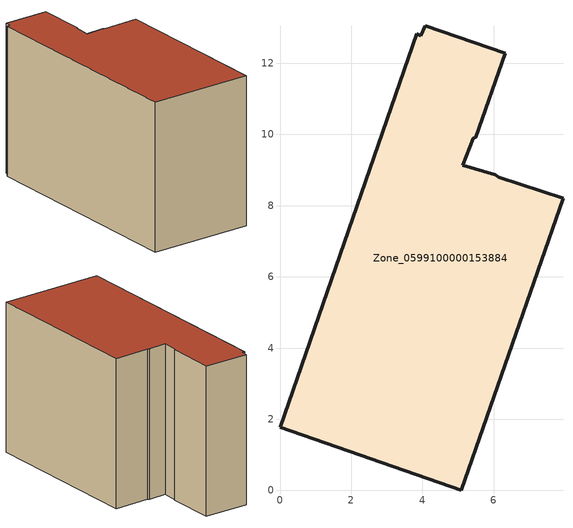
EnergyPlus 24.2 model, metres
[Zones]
Zone_0599100000153884
 floor ground (C_G): 6.05,8.87 6.15,8.8 7.95,8.21 5.09,0 0,1.78 3.84,12.82 3.96,12.77 4.08,13.06 6.33,12.28 5.5,9.92 5.43,9.89 5.14,9.14 z0
 wall outside (C_F): 5.09,0 7.95,8.21 6.15,8.8 6.05,8.87 5.14,9.14 5.43,9.89 5.5,9.92 6.33,12.28 4.08,13.06 3.96,12.77 3.84,12.82 0,1.78 5.09,0 z0:7.76
 roof outside (C_R): 6.15,8.8 6.05,8.87 5.14,9.14 5.43,9.89 5.5,9.92 6.33,12.28 4.08,13.06 3.96,12.77 3.84,12.82 0,1.78 5.09,0 7.95,8.21 z7.76
[BUILDING]
Pand.0599100000153884: North Axis=0; Terrain=City; Loads Convergence Tolerance Value=0.04; Temperature Convergence Tolerance Value=0.4; Solar Distribution=FullExterior; Maximum Number of Warmup Days=25; Minimum Number of Warmup Days=1
[Site:Location]
Rotterdam.The.Hague.AP_ZH_NLD Design_Conditions: Latitude=51.96; Longitude=4.45; Time Zone=1; Elevation=-4.5
[SITE:GROUNDTEMPERATURE:BUILDINGSURFACE]
18, 18, 18, 18, 18, 18, 18, 18, 18, 18, 18, 18
[MATERIAL] Thermal Absorptance=0.9; Solar Absorptance=0.7; Visible Absorptance=0.7
Name | Roughness | Thickness | Conductivity | Density | Specific Heat
G.TI.1975-1991 | MediumSmooth | 0.15 | 0.288461 | 540 | 1210
F.TI.1975-1991 | Rough | 0.3 | 0.230769 | 1920 | 840
R.TI.1975-1991 | MediumRough | 0.2 | 0.153846 | 1500 | 1000
[CONSTRUCTION]
C_G: G.TI.1975-1991
C_F: F.TI.1975-1991
C_R: R.TI.1975-1991
[ZONE]
Zone_0599100000153884: Type=1; Multiplier=1; Ceiling Height=Autocalculate; Volume=Autocalculate; Floor Area=autocalculate; Part of Total Floor Area=Yes
[ZONEINFILTRATION:DESIGNFLOWRATE]
Infil_Zone_0599100000153884: Zone or ZoneList or Space or SpaceList=Zone_0599100000153884; Schedule=AlwaysOn; Design Flow Rate Calculation Method=Flow/Area; Flow Rate per Floor Area=0.003; Constant Term Coefficient=1; Temperature Term Coefficient=0; Velocity Term Coefficient=0; Velocity Squared Term Coefficient=0
[HVACTEMPLATE:ZONE:IDEALLOADSAIRSYSTEM]
Zone_0599100000153884: Maximum Heating Supply Air Temperature=50; Minimum Cooling Supply Air Temperature=13; Maximum Heating Supply Air Humidity Ratio=0.0156; Minimum Cooling Supply Air Humidity Ratio=0.0077; Heating Limit=NoLimit; Cooling Limit=NoLimit; Dehumidification Control Type=ConstantSensibleHeatRatio; Cooling Sensible Heat Ratio=0.7; Dehumidification Setpoint=60; Humidification Control Type=None; Humidification Setpoint=30; Outdoor Air Method=None; Outdoor Air Flow Rate per Person=0.00944; Outdoor Air Flow Rate per Zone Floor Area=0; Outdoor Air Flow Rate per Zone=0; Demand Controlled Ventilation Type=None; Outdoor Air Economizer Type=NoEconomizer; Heat Recovery Type=None; Sensible Heat Recovery Effectiveness=0.7; Latent Heat Recovery Effectiveness=0.65
[ZONECONTROL:THERMOSTAT]
ThermostatControl_Zone_0599100000153884: Zone or ZoneList=Zone_0599100000153884; Control Type Schedule=DualSetpointControlType; Control 1=Thermostat_Zone_0599100000153884; Temperature Difference Between Cutout And Setpoint=0
[THERMOSTATSETPOINT:DUALSETPOINT]
Thermostat_Zone_0599100000153884: Heating Setpoint Temperature Schedule=HeatingSetpoint_Zone_0599100000153884; Cooling Setpoint Temperature Schedule=CoolingSetpoint_Zone_0599100000153884
[SCHEDULE:COMPACT]
HeatingSetpoint_Zone_0599100000153884: Through: 12/31, For: AllDays, Until: 24:00, 21
CoolingSetpoint_Zone_0599100000153884: Through: 12/31, For: AllDays, Until: 24:00, 24
DualSetpointControlType: Through: 12/31, For: AllDays, Until: 24:00, 4
AlwaysOn: Through: 12/31, For: AllDays, Until: 24:00, 1
